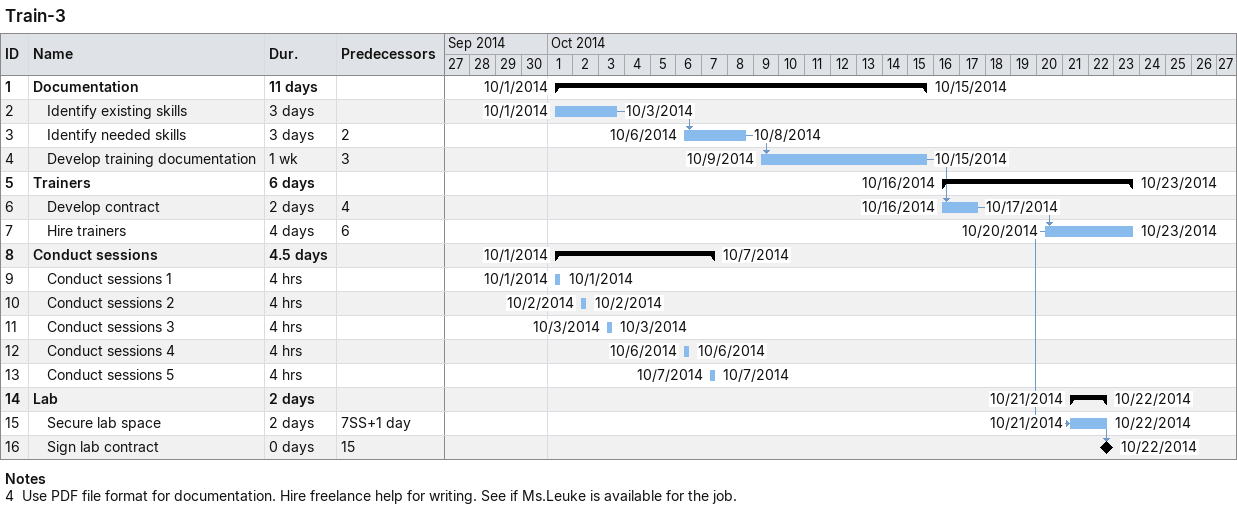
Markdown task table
Train-3

| ID | Level | Task | Duration | Start | Finish | Predecessors |
|---|---|---|---|---|---|---|
| 1 | 1 | **Documentation** | 11d | 2014-10-01 | 2014-10-15 |  |
| 2 | 2 | Identify existing skills | 3d | 2014-10-01 | 2014-10-03 |  |
| 3 | 2 | Identify needed skills | 3d | 2014-10-06 | 2014-10-08 | 2 |
| 4 | 2 | Develop training documentation | 1w | 2014-10-09 | 2014-10-15 | 3 |
| 5 | 1 | **Trainers** | 6d | 2014-10-16 | 2014-10-23 |  |
| 6 | 2 | Develop contract | 2d | 2014-10-16 | 2014-10-17 | 4 |
| 7 | 2 | Hire trainers | 4d | 2014-10-20 | 2014-10-23 | 6 |
| 8 | 1 | **Conduct sessions** | 4.5d | 2014-10-01 | 2014-10-07 |  |
| 9 | 2 | Conduct sessions 1 | 4h | 2014-10-01 | 2014-10-01 |  |
| 10 | 2 | Conduct sessions 2 | 4h | 2014-10-02 | 2014-10-02 |  |
| 11 | 2 | Conduct sessions 3 | 4h | 2014-10-03 | 2014-10-03 |  |
| 12 | 2 | Conduct sessions 4 | 4h | 2014-10-06 | 2014-10-06 |  |
| 13 | 2 | Conduct sessions 5 | 4h | 2014-10-07 | 2014-10-07 |  |
| 14 | 1 | **Lab** | 2d | 2014-10-21 | 2014-10-22 |  |
| 15 | 2 | Secure lab space | 2d | 2014-10-21 | 2014-10-22 | 7SS+1d |
| 16 | 2 | Sign lab contract | 0d | 2014-10-22 | 2014-10-22 | 15 |

Notes
- 4: Use PDF file format for documentation. Hire freelance help for writing. See if Ms.Leuke is available for the job.
